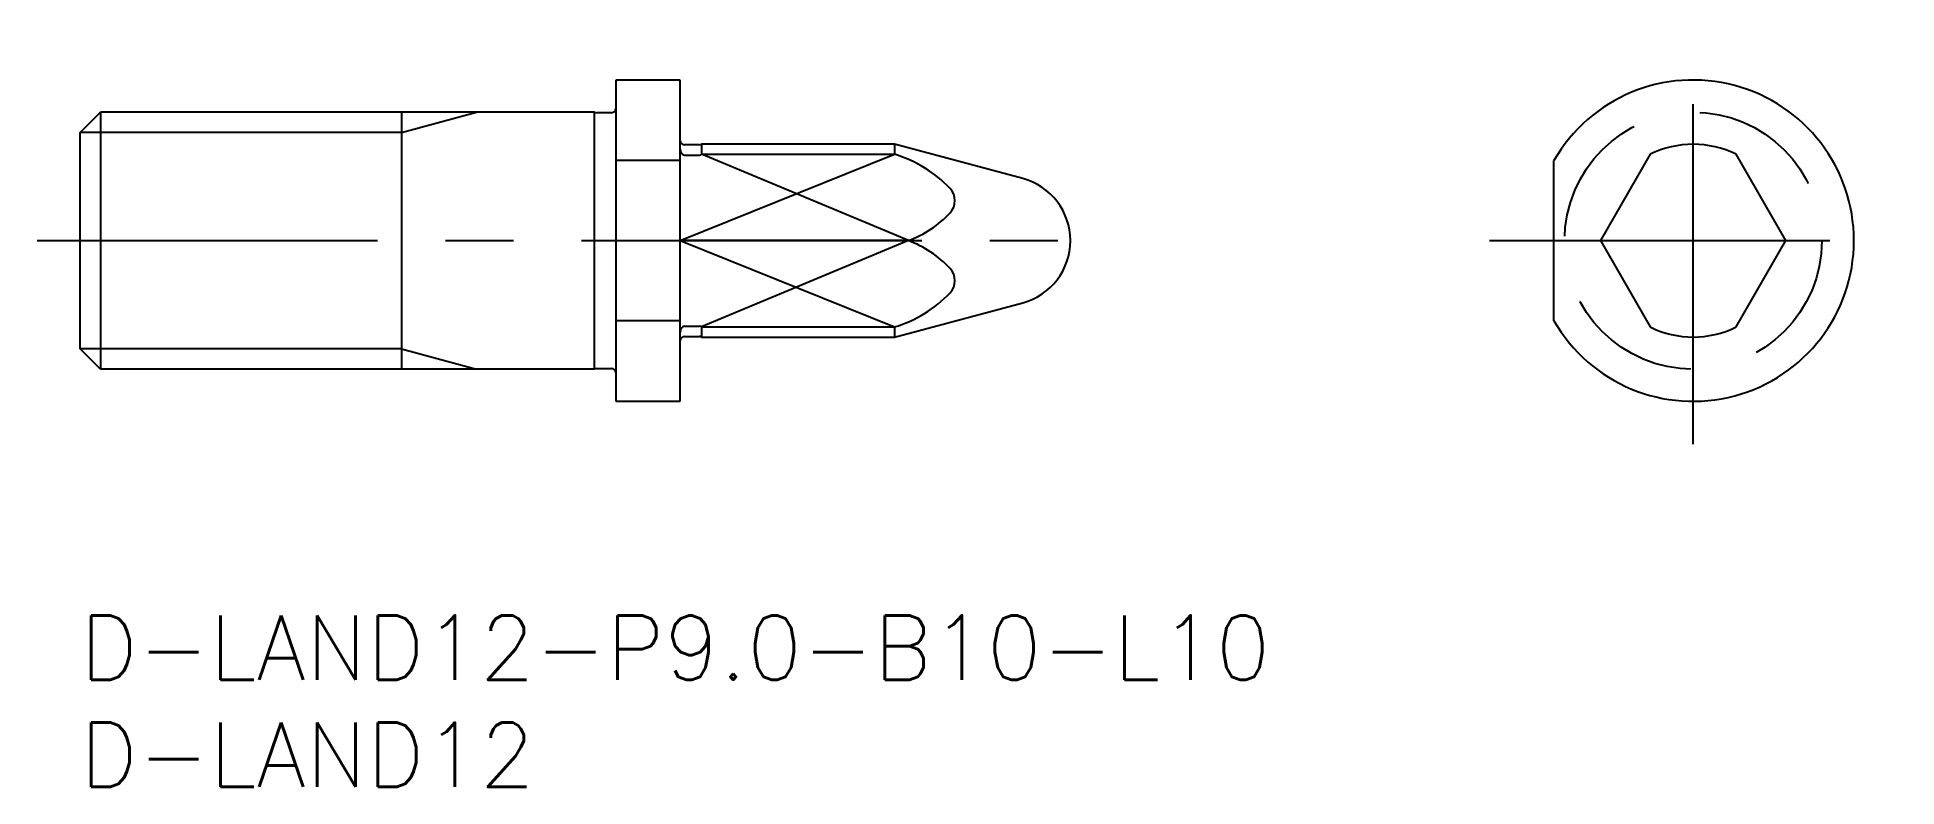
# Model space of a CAD drawing. Extents: x -2 to 84.8, y -8 to 27.
import ezdxf

# ---------------------------------------------------------------- set-up
doc = ezdxf.new("R2010")
doc.units = 0
doc.header["$LTSCALE"] = 0.5
doc.linetypes.add('CENTER', pattern=[50.8, 31.75, -6.35, 6.35, -6.35])
doc.linetypes.add('DASHED', pattern=[19.05, 12.7, -6.35])
for name, color, linetype in [('MSM_CENTER', 1, 'CENTER'), ('MSM_CONTINUOUS', 7, 'CONTINUOUS'), ('MSM_DASHED', 4, 'DASHED'), ('MSM_NARROW', 5, 'CONTINUOUS'), ('MSM_PART_NUMBER', 7, 'CONTINUOUS')]:
    doc.layers.add(name, color=color, linetype=linetype)
doc.styles.get("Standard").update_dxf_attribs({"font": 'txt.shx', "height": 0.5, "bigfont": 'bigfont.shx'})

# ---------------------------------------------------------------- blocks, each defined once
blk = doc.blocks.new('*U21')
at = {"layer": 'MSM_PART_NUMBER'}
blk.add_text('D-LAND12-P9.0-B10-L10', height=3, dxfattribs=at).set_placement((0, -3))
blk = doc.blocks.new('*U22')
at = {"layer": 'MSM_PART_NUMBER'}
blk.add_text('D-LAND12', height=3, dxfattribs=at).set_placement((0, -8))

msp = doc.modelspace()

# ---------------------------------------------------------------- linework, layer by layer
at = {"layer": 'MSM_CENTER'}
for p, q in [((75.259, 8), (75.259, 27)), ((-2, 17.5), (48.201, 17.5)), ((65.759, 17.5), (84.759, 17.5))]:
    msp.add_line(p, q, dxfattribs=at)
at = {"layer": 'MSM_CONTINUOUS'}
for p, q in [((28, 25), (25, 25)), ((25, 25), (25, 10)), ((28, 10), (28, 25)), ((0, 22.553), (0.947, 23.5)), ((0.947, 23.5), (0.947, 11.5)), ((24, 23.5), (0.947, 23.5)), ((15, 23.5), (15, 11.5)), ((24, 11.5), (24, 23.5)), ((24.8, 23.475), (24.097, 23.475)), ((0, 12.447), (0, 22.553)), ((28.903, 21.975), (28.2, 21.975)), ((38, 22), (29, 22)), ((29, 22), (29, 21.531)), ((43.98, 20.398), (38, 22)), ((38, 22), (38, 21.531)), ((28, 21.242), (25, 21.242)), ((28.2, 21.492), (28.903, 21.492)), ((29, 21.531), (38, 21.531)), ((68.759, 13.758), (68.759, 21.242)), ((73.259, 21.531), (70.932, 17.5)), ((79.587, 17.5), (77.259, 21.531)), ((38.644, 17.5), (28, 17.5)), ((70.932, 17.5), (73.259, 13.469)), ((77.259, 13.469), (79.587, 17.5)), ((38, 13), (43.98, 14.602)), ((28, 13.758), (25, 13.758)), ((28.2, 13.508), (28.903, 13.508)), ((28.2, 13.025), (28.903, 13.025)), ((29, 13.469), (38, 13.469)), ((29, 13.469), (29, 13)), ((38, 13.469), (38, 13)), ((0.947, 11.5), (0, 12.447)), ((29, 13), (38, 13)), ((24, 11.5), (0.947, 11.5)), ((24.097, 11.525), (24.8, 11.525)), ((25, 10), (28, 10))]:
    msp.add_line(p, q, dxfattribs=at)
for centre, radius, start, end in [((75.259, 17.5), 7.5, 209.92643, 150.07357), ((24.097, 23.675), 0.2, 241.04498, 270), ((24.8, 23.675), 0.2, 270, 0), ((28.2, 22.175), 0.2, 180, 270), ((28.358, 21.783), 0.358, 178.26109, 212.67571), ((28.903, 22.175), 0.2, 270, 298.95502), ((75.259, 17.5), 4.5, 63.6122, 116.3878), ((28.221, 21.676), 0.186, 207.72433, 263.50497), ((28.886, 21.672), 0.181, 275.30657, 308.9392), ((36.167, 15.628), 6.181, 44.19156, 72.75262), ((43.203, 17.5), 3, 285, 75), ((39.978, 19.374), 0.838, 317.16545, 42.1613), ((36.93, 22.167), 4.972, 290.16417, 317.4391), ((36.93, 12.833), 4.972, 42.5609, 69.83583), ((39.978, 15.626), 0.838, 317.8387, 42.83455), ((36.167, 19.372), 6.181, 287.24738, 315.80844), ((28.358, 13.217), 0.358, 147.32429, 181.73891), ((28.2, 12.825), 0.2, 90, 180), ((28.221, 13.324), 0.186, 96.49503, 152.27567), ((28.886, 13.328), 0.181, 51.0608, 84.69343), ((28.903, 12.825), 0.2, 61.04498, 90), ((75.259, 17.5), 4.5, 243.6122, 296.3878), ((24.097, 11.325), 0.2, 90, 118.95502), ((24.8, 11.325), 0.2, 0, 90)]:
    msp.add_arc(centre, radius, start, end, dxfattribs=at)
at = {"layer": 'MSM_DASHED'}
msp.add_circle((75.259, 17.5), 6, dxfattribs=at)
at = {"layer": 'MSM_NARROW'}
for p, q in [((15, 22.553), (18.5, 23.5)), ((15, 22.553), (0, 22.553)), ((28, 17.5), (38, 21.531)), ((38.644, 17.5), (29, 21.531)), ((28, 17.5), (38, 13.469)), ((38.644, 17.5), (29, 13.469)), ((15, 12.447), (0, 12.447)), ((15, 12.447), (18.5, 11.5))]:
    msp.add_line(p, q, dxfattribs=at)

# ---------------------------------------------------------------- block references
at = {"layer": 'MSM_CONTINUOUS'}
for name in ['*U21', '*U22']:
    msp.add_blockref(name, (0, 0), dxfattribs=at)

doc.saveas('drawing.dxf')
